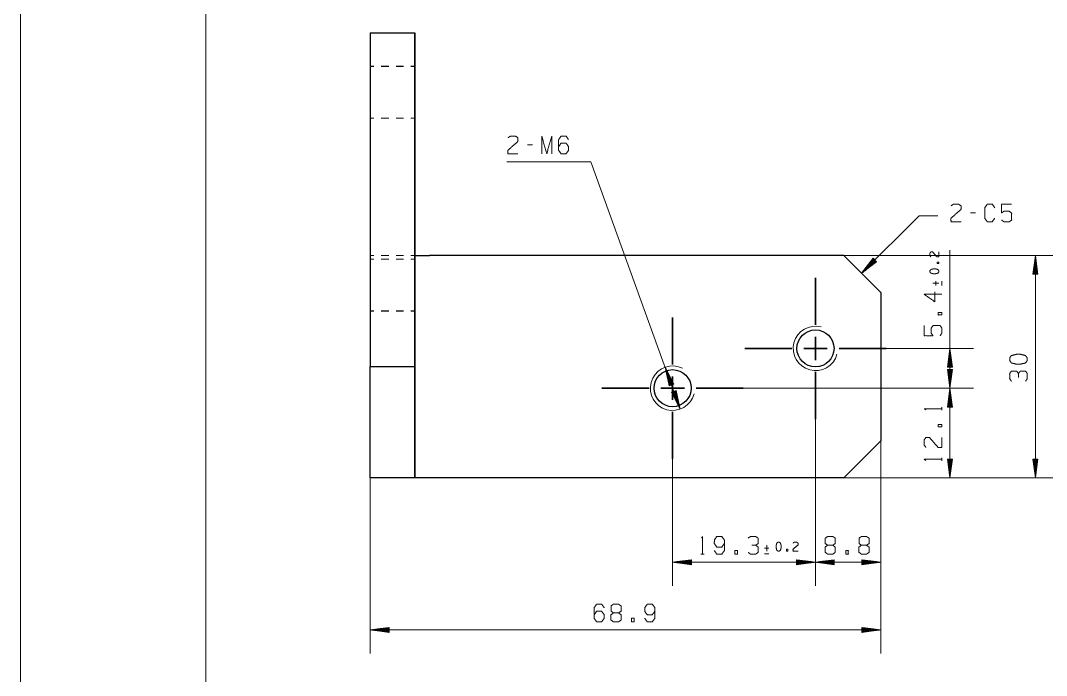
# Model space of a CAD drawing. Header units: millimetres. Extents: x 0 to 210, y 0 to 505.
# Drawn here: x 0 to 138.4, y 129.2 to 217.6 of the extents above; entities that cross this region are included whole.
import ezdxf

# ---------------------------------------------------------------- set-up
doc = ezdxf.new("R2010")
doc.units = ezdxf.units.MM
doc.layers.add('1', color=7, linetype='Continuous', true_color=0xffffff)

msp = doc.modelspace()

# ---------------------------------------------------------------- linework, layer by layer
at = {"layer": '1', "color": 132, "linetype": 'Continuous', "lineweight": 18}
for p, q in [((0, 297), (0, 0)), ((25, 292), (25, 5))]:
    msp.add_line(p, q, dxfattribs=at)
at = {"layer": '1', "color": 43, "linetype": 'Continuous', "lineweight": 18}
for p, q in [((47.153, 215.39), (47.153, 215.89)), ((47.153, 213.39), (47.153, 214.39)), ((47.153, 211.39), (47.153, 212.39)), ((47.653, 211.39), (47.153, 211.39)), ((47.153, 211.385), (47.153, 211.39)), ((47.653, 211.39), (47.153, 211.39)), ((47.153, 211.368), (47.153, 211.373)), ((47.653, 211.368), (47.153, 211.368)), ((47.153, 209.39), (47.153, 210.39)), ((49.653, 211.39), (48.653, 211.39)), ((49.653, 211.39), (48.653, 211.39)), ((49.653, 211.368), (48.653, 211.368)), ((51.653, 211.39), (50.653, 211.39)), ((51.653, 211.39), (50.653, 211.39)), ((51.653, 211.368), (50.653, 211.368)), ((53.153, 211.39), (52.653, 211.39)), ((53.153, 211.39), (52.653, 211.39)), ((53.153, 211.368), (52.653, 211.368)), ((47.153, 207.39), (47.153, 208.39)), ((47.153, 205.39), (47.153, 206.39)), ((47.653, 204.39), (47.153, 204.39)), ((47.153, 203.39), (47.153, 204.39)), ((49.653, 204.39), (48.653, 204.39)), ((51.653, 204.39), (50.653, 204.39)), ((53.153, 204.39), (52.653, 204.39)), ((47.153, 201.39), (47.153, 202.39)), ((47.153, 199.39), (47.153, 200.39)), ((47.153, 197.39), (47.153, 198.39)), ((47.153, 195.39), (47.153, 196.39)), ((47.153, 193.39), (47.153, 194.39)), ((47.153, 191.39), (47.153, 192.39)), ((47.153, 189.39), (47.153, 190.39)), ((47.153, 187.39), (47.153, 188.39)), ((47.153, 185.89), (47.153, 186.39)), ((47.153, 185.89), (47.153, 185.89)), ((47.153, 185.89), (47.653, 185.89)), ((48.653, 185.89), (49.653, 185.89)), ((50.653, 185.89), (51.653, 185.89)), ((52.653, 185.89), (53.153, 185.89)), ((47.653, 185.39), (47.153, 185.39)), ((49.653, 185.39), (48.653, 185.39)), ((51.653, 185.39), (50.653, 185.39)), ((53.153, 185.39), (52.653, 185.39)), ((47.153, 178.406), (47.153, 178.402)), ((47.653, 178.406), (47.153, 178.406)), ((47.153, 178.394), (47.153, 178.39)), ((47.653, 178.39), (47.153, 178.39)), ((49.653, 178.406), (48.653, 178.406)), ((49.653, 178.39), (48.653, 178.39)), ((51.653, 178.406), (50.653, 178.406)), ((51.653, 178.39), (50.653, 178.39)), ((53.153, 178.406), (52.653, 178.406)), ((53.153, 178.39), (52.653, 178.39))]:
    msp.add_line(p, q, dxfattribs=at)
at = {"layer": '1', "color": 30, "linetype": 'Continuous', "lineweight": 25}
for p, q in [((47.153, 215.89), (53.153, 215.89)), ((53.153, 215.89), (53.153, 185.89)), ((53.153, 185.89), (53.153, 215.89)), ((53.153, 215.89), (53.153, 215.89)), ((53.153, 211.39), (53.153, 211.368)), ((53.153, 204.39), (53.153, 204.39)), ((47.153, 185.89), (47.153, 170.89)), ((53.153, 185.89), (53.153, 170.89)), ((53.153, 155.89), (53.153, 185.89)), ((111.006, 185.89), (55.153, 185.89)), ((116.006, 180.89), (111.006, 185.89)), ((53.153, 185.39), (53.153, 185.39)), ((116.006, 180.89), (116.006, 160.89)), ((53.153, 178.39), (53.153, 178.406)), ((47.153, 170.89), (53.153, 170.89)), ((47.153, 155.89), (47.153, 170.89)), ((53.153, 170.89), (53.153, 155.89)), ((111.006, 155.89), (116.006, 160.89)), ((53.153, 155.89), (47.153, 155.89)), ((53.153, 155.89), (53.153, 155.89)), ((111.006, 155.89), (55.153, 155.89))]:
    msp.add_line(p, q, dxfattribs=at)
at = {"layer": '1', "color": 95, "linetype": 'Continuous', "lineweight": 18}
for p, q in [((69.023, 200.8), (68.351, 200.8)), ((128.768, 191.625), (128.096, 191.625)), ((123.033, 182.135), (123.833, 182.135)), ((123.433, 182.418), (123.433, 181.852)), ((124.22, 181.852), (124.22, 182.418)), ((124.239, 165.009), (124.239, 165.433)), ((124.239, 158.179), (124.239, 158.603)), ((100.622, 146.815), (100.622, 146.015)), ((91.755, 145.609), (92.179, 145.609)), ((100.905, 146.415), (100.34, 146.415)), ((100.34, 145.628), (100.905, 145.628))]:
    msp.add_line(p, q, dxfattribs=at)
at = {"layer": '1', "color": 13, "linetype": 'Continuous', "lineweight": 18}
for p, q in [((76.89, 198.507), (65.562, 198.507)), ((88.954, 165.163), (76.89, 198.507)), ((121.18, 191.237), (113.419, 183.477)), ((121.18, 191.237), (123.72, 191.237)), ((47.153, 185.89), (47.153, 132.21)), ((111.006, 185.89), (140.032, 185.89)), ((114.979, 185.509), (113.419, 183.477)), ((115.089, 185.399), (114.248, 184.558)), ((115.053, 185.435), (114.485, 184.866)), ((115.018, 185.47), (114.722, 185.175)), ((114.982, 185.506), (114.959, 185.484)), ((114.982, 185.506), (114.959, 185.484)), ((115.452, 185.036), (114.979, 185.509)), ((125.332, 167.984), (125.332, 186.581)), ((136.857, 185.89), (136.522, 183.35)), ((136.831, 183.35), (136.831, 185.697)), ((137.191, 183.35), (136.857, 185.89)), ((136.857, 185.89), (136.857, 155.89)), ((136.882, 183.35), (136.882, 185.697)), ((113.419, 183.477), (115.452, 185.036)), ((115.197, 185.291), (113.538, 183.631)), ((115.233, 185.255), (113.573, 183.595)), ((115.161, 185.327), (113.774, 183.94)), ((115.269, 185.219), (113.882, 183.832)), ((115.125, 185.363), (114.011, 184.249)), ((115.305, 185.183), (114.191, 184.069)), ((115.341, 185.147), (114.5, 184.306)), ((115.377, 185.111), (114.809, 184.543)), ((115.413, 185.075), (115.117, 184.78)), ((115.449, 185.039), (115.426, 185.017)), ((115.449, 185.039), (115.426, 185.017)), ((136.628, 183.35), (136.628, 184.154)), ((136.679, 183.35), (136.679, 184.54)), ((136.73, 183.35), (136.73, 184.926)), ((136.78, 183.35), (136.78, 185.311)), ((136.933, 183.35), (136.933, 185.311)), ((136.984, 183.35), (136.984, 184.926)), ((137.034, 183.35), (137.034, 184.54)), ((137.085, 183.35), (137.085, 184.154)), ((136.522, 183.35), (137.191, 183.35)), ((136.526, 183.35), (136.526, 183.382)), ((136.526, 183.35), (136.526, 183.382)), ((136.577, 183.35), (136.577, 183.768)), ((137.136, 183.35), (137.136, 183.768)), ((137.187, 183.35), (137.187, 183.382)), ((137.187, 183.35), (137.187, 183.382)), ((116.727, 173.345), (128.507, 173.345)), ((125.332, 173.345), (124.997, 170.805)), ((125.306, 170.805), (125.306, 173.152)), ((125.666, 170.805), (125.332, 173.345)), ((125.357, 170.805), (125.357, 173.152)), ((125.103, 170.805), (125.103, 171.608)), ((125.154, 170.805), (125.154, 171.994)), ((125.205, 170.805), (125.205, 172.38)), ((125.255, 170.805), (125.255, 172.766)), ((125.408, 170.805), (125.408, 172.766)), ((125.459, 170.805), (125.459, 172.38)), ((125.509, 170.805), (125.509, 171.994)), ((125.56, 170.805), (125.56, 171.608)), ((88.091, 168.53), (86.913, 170.805)), ((86.913, 170.805), (87.463, 168.303)), ((87.753, 168.408), (86.955, 170.615)), ((87.801, 168.425), (87.002, 170.632)), ((87.705, 168.39), (87.038, 170.235)), ((87.849, 168.442), (87.181, 170.287)), ((124.997, 170.805), (125.666, 170.805)), ((124.997, 170.524), (125.332, 167.984)), ((125.666, 170.524), (124.997, 170.524)), ((125.001, 170.805), (125.001, 170.837)), ((125.001, 170.805), (125.001, 170.837)), ((125.001, 170.524), (125.001, 170.492)), ((125.001, 170.524), (125.001, 170.492)), ((125.052, 170.805), (125.052, 171.222)), ((125.052, 170.524), (125.052, 170.106)), ((125.103, 170.524), (125.103, 169.72)), ((125.154, 170.524), (125.154, 169.334)), ((125.205, 170.524), (125.205, 168.949)), ((125.255, 170.524), (125.255, 168.563)), ((125.306, 170.524), (125.306, 168.177)), ((125.332, 167.984), (125.666, 170.524)), ((125.357, 170.524), (125.357, 168.177)), ((125.408, 170.524), (125.408, 168.563)), ((125.459, 170.524), (125.459, 168.949)), ((125.509, 170.524), (125.509, 169.334)), ((125.56, 170.524), (125.56, 169.72)), ((125.611, 170.805), (125.611, 171.222)), ((125.611, 170.524), (125.611, 170.106)), ((125.662, 170.805), (125.662, 170.837)), ((125.662, 170.805), (125.662, 170.837)), ((125.662, 170.524), (125.662, 170.492)), ((125.662, 170.524), (125.662, 170.492)), ((87.658, 168.373), (87.122, 169.855)), ((87.61, 168.356), (87.205, 169.474)), ((87.562, 168.339), (87.289, 169.094)), ((87.896, 168.46), (87.36, 169.941)), ((87.944, 168.477), (87.539, 169.595)), ((87.992, 168.494), (87.719, 169.25)), ((88.04, 168.511), (87.898, 168.904)), ((87.514, 168.321), (87.372, 168.714)), ((87.466, 168.304), (87.456, 168.334)), ((87.466, 168.304), (87.456, 168.334)), ((87.463, 168.303), (88.091, 168.53)), ((88.404, 167.665), (87.775, 167.438)), ((87.775, 167.438), (88.954, 165.163)), ((87.779, 167.439), (87.79, 167.409)), ((87.779, 167.439), (87.79, 167.409)), ((87.827, 167.456), (87.969, 167.063)), ((87.875, 167.474), (88.148, 166.718)), ((87.923, 167.491), (88.327, 166.372)), ((87.971, 167.508), (88.506, 166.027)), ((88.018, 167.525), (88.685, 165.681)), ((88.066, 167.543), (88.865, 165.336)), ((88.087, 168.529), (88.077, 168.559)), ((88.087, 168.529), (88.077, 168.559)), ((88.114, 167.56), (88.912, 165.353)), ((88.162, 167.577), (88.829, 165.733)), ((88.209, 167.594), (88.745, 166.113)), ((88.257, 167.612), (88.662, 166.493)), ((88.305, 167.629), (88.578, 166.873)), ((88.353, 167.646), (88.495, 167.254)), ((88.4, 167.664), (88.411, 167.634)), ((88.4, 167.664), (88.411, 167.634)), ((88.954, 165.163), (88.404, 167.665)), ((97.458, 167.984), (128.507, 167.984)), ((97.458, 167.984), (128.507, 167.984)), ((125.332, 167.984), (124.997, 165.444)), ((125.306, 165.444), (125.306, 167.791)), ((125.666, 165.444), (125.332, 167.984)), ((125.332, 167.984), (125.332, 155.89)), ((125.357, 165.444), (125.357, 167.791)), ((125.103, 165.444), (125.103, 166.247)), ((125.154, 165.444), (125.154, 166.633)), ((125.205, 165.444), (125.205, 167.019)), ((125.255, 165.444), (125.255, 167.405)), ((125.408, 165.444), (125.408, 167.405)), ((125.459, 165.444), (125.459, 167.019)), ((125.509, 165.444), (125.509, 166.633)), ((125.56, 165.444), (125.56, 166.247)), ((124.997, 165.444), (125.666, 165.444)), ((125.001, 165.444), (125.001, 165.476)), ((125.001, 165.444), (125.001, 165.476)), ((125.052, 165.444), (125.052, 165.862)), ((125.611, 165.444), (125.611, 165.862)), ((125.662, 165.444), (125.662, 165.476)), ((125.662, 165.444), (125.662, 165.476)), ((107.202, 163.82), (107.202, 141.341)), ((107.202, 163.82), (107.202, 141.341)), ((116.006, 160.89), (116.006, 132.21)), ((116.006, 160.89), (116.006, 141.341)), ((87.933, 158.459), (87.933, 141.341)), ((124.997, 158.43), (125.332, 155.89)), ((125.666, 158.43), (124.997, 158.43)), ((125.001, 158.43), (125.001, 158.398)), ((125.001, 158.43), (125.001, 158.398)), ((125.052, 158.43), (125.052, 158.012)), ((125.103, 158.43), (125.103, 157.627)), ((125.154, 158.43), (125.154, 157.241)), ((125.205, 158.43), (125.205, 156.855)), ((125.255, 158.43), (125.255, 156.469)), ((125.306, 158.43), (125.306, 156.083)), ((125.332, 155.89), (125.666, 158.43)), ((125.357, 158.43), (125.357, 156.083)), ((125.408, 158.43), (125.408, 156.469)), ((125.459, 158.43), (125.459, 156.855)), ((125.509, 158.43), (125.509, 157.241)), ((125.56, 158.43), (125.56, 157.627)), ((125.611, 158.43), (125.611, 158.012)), ((125.662, 158.43), (125.662, 158.398)), ((125.662, 158.43), (125.662, 158.398)), ((136.522, 158.43), (136.857, 155.89)), ((137.191, 158.43), (136.522, 158.43)), ((136.526, 158.43), (136.526, 158.398)), ((136.526, 158.43), (136.526, 158.398)), ((136.577, 158.43), (136.577, 158.012)), ((136.628, 158.43), (136.628, 157.627)), ((136.679, 158.43), (136.679, 157.241)), ((136.73, 158.43), (136.73, 156.855)), ((136.78, 158.43), (136.78, 156.469)), ((136.831, 158.43), (136.831, 156.083)), ((136.857, 155.89), (137.191, 158.43)), ((136.882, 158.43), (136.882, 156.083)), ((136.933, 158.43), (136.933, 156.469)), ((136.984, 158.43), (136.984, 156.855)), ((137.034, 158.43), (137.034, 157.241)), ((137.085, 158.43), (137.085, 157.627)), ((137.136, 158.43), (137.136, 158.012)), ((137.187, 158.43), (137.187, 158.398)), ((137.187, 158.43), (137.187, 158.398)), ((111.006, 155.89), (128.507, 155.89)), ((111.006, 155.89), (140.032, 155.89)), ((90.473, 144.851), (87.933, 144.516)), ((87.933, 144.516), (90.473, 144.182)), ((107.202, 144.516), (87.933, 144.516)), ((90.473, 144.542), (88.126, 144.542)), ((90.473, 144.491), (88.126, 144.491)), ((90.473, 144.592), (88.512, 144.592)), ((90.473, 144.44), (88.512, 144.44)), ((90.473, 144.643), (88.898, 144.643)), ((90.473, 144.389), (88.898, 144.389)), ((90.473, 144.694), (89.284, 144.694)), ((90.473, 144.338), (89.284, 144.338)), ((90.473, 144.745), (89.67, 144.745)), ((90.473, 144.288), (89.67, 144.288)), ((90.473, 144.796), (90.056, 144.796)), ((90.473, 144.237), (90.056, 144.237)), ((90.473, 144.846), (90.442, 144.846)), ((90.473, 144.846), (90.442, 144.846)), ((90.473, 144.186), (90.442, 144.186)), ((90.473, 144.186), (90.442, 144.186)), ((90.473, 144.182), (90.473, 144.851)), ((104.662, 144.851), (104.662, 144.182)), ((107.202, 144.516), (104.662, 144.851)), ((104.662, 144.846), (104.693, 144.846)), ((104.662, 144.846), (104.693, 144.846)), ((104.662, 144.796), (105.079, 144.796)), ((104.662, 144.745), (105.465, 144.745)), ((104.662, 144.694), (105.851, 144.694)), ((104.662, 144.643), (106.237, 144.643)), ((104.662, 144.592), (106.623, 144.592)), ((104.662, 144.542), (107.009, 144.542)), ((104.662, 144.182), (107.202, 144.516)), ((104.662, 144.491), (107.009, 144.491)), ((104.662, 144.44), (106.623, 144.44)), ((104.662, 144.389), (106.237, 144.389)), ((104.662, 144.338), (105.851, 144.338)), ((104.662, 144.288), (105.465, 144.288)), ((104.662, 144.237), (105.079, 144.237)), ((104.662, 144.186), (104.693, 144.186)), ((104.662, 144.186), (104.693, 144.186)), ((109.742, 144.851), (107.202, 144.516)), ((107.202, 144.516), (109.742, 144.182)), ((107.202, 144.516), (116.006, 144.516)), ((109.742, 144.542), (107.395, 144.542)), ((109.742, 144.491), (107.395, 144.491)), ((109.742, 144.592), (107.78, 144.592)), ((109.742, 144.44), (107.78, 144.44)), ((109.742, 144.643), (108.166, 144.643)), ((109.742, 144.389), (108.166, 144.389)), ((109.742, 144.694), (108.552, 144.694)), ((109.742, 144.338), (108.552, 144.338)), ((109.742, 144.745), (108.938, 144.745)), ((109.742, 144.288), (108.938, 144.288)), ((109.742, 144.796), (109.324, 144.796)), ((109.742, 144.237), (109.324, 144.237)), ((109.742, 144.846), (109.71, 144.846)), ((109.742, 144.846), (109.71, 144.846)), ((109.742, 144.186), (109.71, 144.186)), ((109.742, 144.186), (109.71, 144.186)), ((109.742, 144.182), (109.742, 144.851)), ((113.466, 144.851), (113.466, 144.182)), ((116.006, 144.516), (113.466, 144.851)), ((113.466, 144.846), (113.498, 144.846)), ((113.466, 144.846), (113.498, 144.846)), ((113.466, 144.796), (113.884, 144.796)), ((113.466, 144.745), (114.269, 144.745)), ((113.466, 144.694), (114.655, 144.694)), ((113.466, 144.643), (115.041, 144.643)), ((113.466, 144.592), (115.427, 144.592)), ((113.466, 144.542), (115.813, 144.542)), ((113.466, 144.182), (116.006, 144.516)), ((113.466, 144.491), (115.813, 144.491)), ((113.466, 144.44), (115.427, 144.44)), ((113.466, 144.389), (115.041, 144.389)), ((113.466, 144.338), (114.655, 144.338)), ((113.466, 144.288), (114.269, 144.288)), ((113.466, 144.237), (113.884, 144.237)), ((113.466, 144.186), (113.498, 144.186)), ((113.466, 144.186), (113.498, 144.186)), ((49.693, 135.72), (47.153, 135.385)), ((49.693, 135.614), (48.89, 135.614)), ((49.693, 135.665), (49.276, 135.665)), ((49.693, 135.716), (49.661, 135.716)), ((49.693, 135.716), (49.661, 135.716)), ((49.693, 135.051), (49.693, 135.72)), ((113.466, 135.72), (113.466, 135.051)), ((116.006, 135.385), (113.466, 135.72)), ((113.466, 135.716), (113.498, 135.716)), ((113.466, 135.716), (113.498, 135.716)), ((113.466, 135.665), (113.884, 135.665)), ((113.466, 135.614), (114.269, 135.614)), ((47.153, 135.385), (49.693, 135.051)), ((47.153, 135.385), (116.006, 135.385)), ((49.693, 135.411), (47.346, 135.411)), ((49.693, 135.36), (47.346, 135.36)), ((49.693, 135.462), (47.732, 135.462)), ((49.693, 135.309), (47.732, 135.309)), ((49.693, 135.512), (48.118, 135.512)), ((49.693, 135.258), (48.118, 135.258)), ((49.693, 135.563), (48.504, 135.563)), ((49.693, 135.208), (48.504, 135.208)), ((49.693, 135.157), (48.89, 135.157)), ((49.693, 135.106), (49.276, 135.106)), ((49.693, 135.055), (49.661, 135.055)), ((49.693, 135.055), (49.661, 135.055)), ((113.466, 135.563), (114.655, 135.563)), ((113.466, 135.512), (115.041, 135.512)), ((113.466, 135.462), (115.427, 135.462)), ((113.466, 135.411), (115.813, 135.411)), ((113.466, 135.051), (116.006, 135.385)), ((113.466, 135.36), (115.813, 135.36)), ((113.466, 135.309), (115.427, 135.309)), ((113.466, 135.258), (115.041, 135.258)), ((113.466, 135.208), (114.655, 135.208)), ((113.466, 135.157), (114.269, 135.157)), ((113.466, 135.106), (113.884, 135.106)), ((113.466, 135.055), (113.498, 135.055)), ((113.466, 135.055), (113.498, 135.055))]:
    msp.add_line(p, q, dxfattribs=at)
at = {"layer": '1', "color": 252, "linetype": 'Continuous', "lineweight": 35}
for p, q in [((107.202, 176.52), (107.202, 182.87)), ((87.933, 171.159), (87.933, 177.509)), ((107.202, 171.757), (107.202, 174.932)), ((104.027, 173.345), (97.677, 173.345)), ((105.614, 173.345), (108.789, 173.345)), ((110.377, 173.345), (116.727, 173.345)), ((87.933, 166.396), (87.933, 169.571)), ((107.202, 170.17), (107.202, 163.82)), ((84.758, 167.984), (78.408, 167.984)), ((86.346, 167.984), (89.521, 167.984)), ((91.108, 167.984), (97.458, 167.984)), ((87.933, 164.809), (87.933, 158.459))]:
    msp.add_line(p, q, dxfattribs=at)
at = {"layer": '1', "color": 30, "linetype": 'Continuous', "lineweight": 25}
for centre in [(107.202, 173.345), (87.933, 167.984)]:
    msp.add_circle(centre, 2.5, dxfattribs=at)
at = {"layer": '1', "color": 30, "linetype": 'Continuous', "lineweight": 13}
for centre in [(107.202, 173.345), (87.933, 167.984)]:
    msp.add_arc(centre, 3, 75, 345, dxfattribs=at)
at = {"layer": '1', "color": 13, "linetype": 'Continuous', "lineweight": 18}
msp.add_arc((87.933, 167.984), 3, 63.26608, 75, dxfattribs=at)
at = {"layer": '1', "color": 30, "linetype": 'Continuous', "lineweight": 25}
msp.add_open_spline([(47.153, 215.89), (47.153, 185.89)], degree=1, dxfattribs=at)
at = {"layer": '1', "color": 43, "linetype": 'Continuous', "lineweight": 18}
for points, knots in [([(47.153, 211.39), (47.153, 210.992), (47.153, 210.807)], [0, 0, 0.6817505, 1, 1]), ([(47.153, 210.786), (47.153, 211.13), (47.153, 211.368)], [0, 0, 0.5918948, 1, 1]), ([(47.153, 208.46), (47.153, 209.356), (47.153, 209.623)], [0, 0, 0.7699472, 1, 1]), ([(47.153, 204.974), (47.153, 204.792), (47.153, 204.39)], [0, 0, 0.3117537, 1, 1]), ([(47.153, 204.39), (47.153, 204.499), (47.153, 204.972)], [0, 0, 0.1876644, 1, 1]), ([(47.153, 184.807), (47.153, 184.989), (47.153, 185.39)], [0, 0, 0.3120128, 1, 1]), ([(47.153, 185.39), (47.153, 184.965), (47.153, 184.808)], [0, 0, 0.730466, 1, 1]), ([(47.153, 181.316), (47.153, 181.29), (47.153, 180.152)], [0, 0, 0.0222506, 1, 1]), ([(47.153, 178.988), (47.153, 178.67), (47.153, 178.406)], [0, 0, 0.5467751, 1, 1]), ([(47.153, 178.39), (47.153, 178.491), (47.153, 178.973)], [0, 0, 0.1721474, 1, 1])]:
    msp.add_open_spline(points, degree=1, knots=knots, dxfattribs=at)
at = {"layer": '1', "color": 30, "linetype": 'Continuous', "lineweight": 25}
for points, knots in [([(53.153, 204.39), (53.153, 204.792), (53.153, 205.904), (53.153, 207.472), (53.153, 209.136), (53.153, 209.883), (53.153, 210.992), (53.153, 211.39)], [0, 0, 0.057355, 0.2162619, 0.4402664, 0.6779725, 0.7846978, 0.9431883, 1, 1]), ([(53.153, 211.368), (53.153, 211.13), (53.153, 210.702), (53.153, 209.356), (53.153, 207.65), (53.153, 206.003), (53.153, 204.82), (53.153, 204.39)], [0, 0, 0.0340084, 0.0954604, 0.2883424, 0.5327967, 0.7688053, 0.9384206, 1, 1]), ([(53.153, 185.89), (53.305, 185.89), (54.388, 185.89), (55.153, 185.89)], [0, 0, 0.0761219, 0.6173183, 1, 1]), ([(53.153, 185.39), (53.153, 184.989), (53.153, 184.509), (53.153, 183.129), (53.153, 181.465), (53.153, 179.899), (53.153, 178.789), (53.153, 178.39)], [0, 0, 0.0573314, 0.1258722, 0.3229961, 0.5607111, 0.7845029, 0.9430554, 1, 1]), ([(53.153, 178.406), (53.153, 178.67), (53.153, 179.107), (53.153, 180.459), (53.153, 182.159), (53.153, 183.793), (53.153, 184.965), (53.153, 185.39)], [0, 0, 0.0377685, 0.1003688, 0.293935, 0.5372831, 0.7712994, 0.9391282, 1, 1]), ([(55.153, 155.89), (53.739, 155.89), (53.153, 155.89)], [0, 0, 0.707106, 1, 1])]:
    msp.add_open_spline(points, degree=1, knots=knots, dxfattribs=at)
at = {"layer": '1', "color": 43, "linetype": 'Continuous', "lineweight": 18}
for points in [[(47.153, 209.64), (47.153, 208.473)], [(47.153, 207.307), (47.153, 206.14)], [(47.153, 206.135), (47.153, 207.298)], [(47.153, 183.644), (47.153, 182.48)], [(47.153, 182.473), (47.153, 183.64)], [(47.153, 180.14), (47.153, 181.307)]]:
    msp.add_open_spline(points, degree=1, dxfattribs=at)
at = {"layer": '1', "color": 95, "linetype": 'Continuous', "lineweight": 18}
for points, knots in [([(65.739, 201.75), (66.057, 201.975), (66.746, 201.975), (67.082, 201.75), (67.082, 201.275), (65.721, 200.075), (65.739, 199.6), (67.082, 199.6)], [0, 0, 0.0696928, 0.1929778, 0.2652743, 0.3502259, 0.6747414, 0.7597517, 1, 1]), ([(70.292, 199.6), (70.292, 201.975), (70.963, 199.6), (71.635, 201.975), (71.635, 199.6)], [0, 0, 0.2451919, 0.5000001, 0.7548081, 1, 1]), ([(72.568, 200.55), (72.886, 201.025), (73.576, 201.025), (73.912, 200.55), (73.912, 200.075), (73.576, 199.6), (72.886, 199.6), (72.568, 200.075), (72.568, 201.5), (72.886, 201.975), (73.576, 201.975), (73.912, 201.5)], [0, 0, 0.0769624, 0.1697608, 0.2480722, 0.3120187, 0.3903302, 0.4831285, 0.5600909, 0.7519278, 0.8288902, 0.9216886, 1, 1]), ([(125.484, 192.575), (125.802, 192.8), (126.491, 192.8), (126.827, 192.575), (126.827, 192.1), (125.466, 190.9), (125.484, 190.425), (126.827, 190.425)], [0, 0, 0.0696928, 0.1929778, 0.2652743, 0.3502259, 0.6747414, 0.7597517, 1, 1]), ([(131.362, 190.9), (131.027, 190.425), (130.373, 190.425), (130.037, 190.9), (130.037, 192.325), (130.373, 192.8), (131.044, 192.8), (131.38, 192.325)], [0, 0, 0.1145674, 0.2433663, 0.3579337, 0.6385856, 0.753153, 0.8854326, 1, 1]), ([(132.296, 190.65), (132.631, 190.425), (133.321, 190.425), (133.657, 190.65), (133.657, 191.6), (133.321, 191.85), (132.631, 191.85), (132.296, 191.625), (132.296, 192.8), (133.657, 192.8)], [0, 0, 0.0622277, 0.1683443, 0.2305721, 0.3768159, 0.4412643, 0.5473809, 0.6096086, 0.7904891, 1, 1]), ([(122.758, 185.69), (122.645, 185.849), (122.645, 186.193), (122.758, 186.361), (122.995, 186.361), (123.595, 185.681), (123.833, 185.69), (123.833, 186.361)], [0, 0, 0.0696938, 0.1929778, 0.2652722, 0.3502269, 0.6747401, 0.7597536, 1, 1]), ([(123.833, 183.828), (123.708, 183.996), (123.358, 184.085), (123.12, 184.085), (122.758, 183.996), (122.645, 183.828), (122.645, 183.661), (122.758, 183.493), (123.12, 183.404), (123.358, 183.413), (123.708, 183.493), (123.833, 183.661), (123.833, 183.828)], [0, 0, 0.0675251, 0.1839696, 0.2605832, 0.380943, 0.4461394, 0.5003024, 0.5655043, 0.6858626, 0.7625293, 0.8783067, 0.9458371, 1, 1]), ([(123.833, 184.799), (123.833, 184.967), (123.595, 184.967), (123.595, 184.799), (123.833, 184.799)], [0, 0, 0.207097, 0.5, 0.707097, 1, 1]), ([(123.289, 180.981), (123.289, 179.638), (121.864, 180.645), (124.239, 180.645)], [0, 0, 0.2458686, 0.5652939, 1, 1]), ([(124.239, 177.856), (124.239, 178.192), (123.764, 178.192), (123.764, 177.856), (124.239, 177.856)], [0, 0, 0.2070847, 0.5, 0.7070847, 1, 1]), ([(124.014, 175.067), (124.239, 175.403), (124.239, 176.092), (124.014, 176.428), (123.064, 176.428), (122.814, 176.092), (122.814, 175.403), (123.039, 175.067), (121.864, 175.067), (121.864, 176.428)], [0, 0, 0.0622287, 0.168343, 0.2305717, 0.3768146, 0.4412648, 0.5473792, 0.6096079, 0.7904888, 1, 1]), ([(135.764, 172.056), (135.514, 172.392), (134.814, 172.569), (134.339, 172.569), (133.614, 172.392), (133.389, 172.056), (133.389, 171.721), (133.614, 171.385), (134.339, 171.208), (134.814, 171.226), (135.514, 171.385), (135.764, 171.721), (135.764, 172.056)], [0, 0, 0.0675253, 0.1839717, 0.2605835, 0.380942, 0.4461397, 0.5003059, 0.5655036, 0.6858621, 0.7625269, 0.8783085, 0.9458338, 1, 1]), ([(134.564, 169.957), (134.339, 170.292), (133.614, 170.292), (133.389, 169.957), (133.389, 169.267), (133.614, 168.932)], [0, 0, 0.153874, 0.4298515, 0.5837255, 0.846126, 1, 1]), ([(135.539, 168.949), (135.764, 169.267), (135.764, 169.957), (135.539, 170.292), (134.814, 170.292), (134.564, 169.957), (134.564, 169.444)], [0, 0, 0.1241175, 0.3436866, 0.472444, 0.7033772, 0.8367313, 1, 1]), ([(122.064, 165.079), (121.864, 165.221), (124.239, 165.221)], [0, 0, 0.0934911, 1, 1]), ([(124.239, 162.767), (124.239, 163.103), (123.764, 163.103), (123.764, 162.767), (124.239, 162.767)], [0, 0, 0.2070884, 0.5, 0.7070884, 1, 1]), ([(122.089, 159.996), (121.864, 160.314), (121.864, 161.004), (122.089, 161.339), (122.564, 161.339), (123.764, 159.978), (124.239, 159.996), (124.239, 161.339)], [0, 0, 0.0696932, 0.1929788, 0.2652757, 0.3502283, 0.6747408, 0.7597522, 1, 1]), ([(122.064, 158.25), (121.864, 158.391), (124.239, 158.391)], [0, 0, 0.0934911, 1, 1]), ([(91.825, 147.784), (91.967, 147.984), (91.967, 145.609)], [0, 0, 0.0934885, 1, 1]), ([(93.572, 146.084), (93.89, 145.609), (94.579, 145.609), (94.915, 146.084), (94.915, 147.509), (94.579, 147.984), (93.89, 147.984), (93.572, 147.509), (93.554, 147.034), (93.89, 146.559), (94.579, 146.559), (94.915, 147.034)], [0, 0, 0.0768554, 0.1695249, 0.2477281, 0.4392958, 0.517499, 0.6101685, 0.6870239, 0.750924, 0.8291273, 0.9217968, 1, 1]), ([(99.132, 146.809), (99.468, 147.034), (99.468, 147.759), (99.132, 147.984), (98.443, 147.984), (98.107, 147.759)], [0, 0, 0.153874, 0.4298515, 0.5837255, 0.846126, 1, 1]), ([(98.125, 145.834), (98.443, 145.609), (99.132, 145.609), (99.468, 145.834), (99.468, 146.559), (99.132, 146.809), (98.62, 146.809)], [0, 0, 0.1241202, 0.3436895, 0.4724469, 0.703377, 0.8367312, 1, 1]), ([(102.316, 146.015), (102.484, 146.14), (102.572, 146.49), (102.572, 146.728), (102.484, 147.09), (102.316, 147.203), (102.148, 147.203), (101.98, 147.09), (101.891, 146.728), (101.9, 146.49), (101.98, 146.14), (102.148, 146.015), (102.316, 146.015)], [0, 0, 0.0675236, 0.1839715, 0.2605823, 0.3809423, 0.4461392, 0.5003059, 0.5655028, 0.6858628, 0.7625267, 0.8783097, 0.9458333, 1, 1]), ([(104.177, 147.09), (104.336, 147.203), (104.68, 147.203), (104.848, 147.09), (104.848, 146.853), (104.168, 146.253), (104.177, 146.015), (104.848, 146.015)], [0, 0, 0.0696943, 0.1929793, 0.2652743, 0.3502259, 0.6747413, 0.7597517, 1, 1]), ([(108.843, 146.809), (108.524, 147.034), (108.524, 147.759), (108.843, 147.984), (109.532, 147.984), (109.868, 147.759), (109.868, 147.034), (109.532, 146.809), (108.843, 146.809), (108.507, 146.559), (108.507, 145.859), (108.843, 145.609), (109.532, 145.609), (109.868, 145.834), (109.868, 146.559), (109.532, 146.809)], [0, 0, 0.0475731, 0.1360847, 0.1836578, 0.2678149, 0.3171654, 0.4056769, 0.4550274, 0.5391845, 0.5902969, 0.6757562, 0.7268685, 0.8110256, 0.8603761, 0.9488876, 1, 1]), ([(113.396, 146.809), (113.077, 147.034), (113.077, 147.759), (113.396, 147.984), (114.085, 147.984), (114.421, 147.759), (114.421, 147.034), (114.085, 146.809), (113.396, 146.809), (113.06, 146.559), (113.06, 145.859), (113.396, 145.609), (114.085, 145.609), (114.421, 145.834), (114.421, 146.559), (114.085, 146.809)], [0, 0, 0.0475733, 0.1360852, 0.1836585, 0.2678147, 0.3171654, 0.4056772, 0.4550279, 0.5391841, 0.5902966, 0.6757562, 0.7268687, 0.8110249, 0.8603756, 0.9488874, 1, 1]), ([(96.343, 145.609), (96.679, 145.609), (96.679, 146.084), (96.343, 146.084), (96.343, 145.609)], [0, 0, 0.2070921, 0.5, 0.7070921, 1, 1]), ([(103.286, 146.015), (103.454, 146.015), (103.454, 146.253), (103.286, 146.253), (103.286, 146.015)], [0, 0, 0.2070948, 0.5, 0.7070948, 1, 1]), ([(111.296, 145.609), (111.632, 145.609), (111.632, 146.084), (111.296, 146.084), (111.296, 145.609)], [0, 0, 0.2070884, 0.5, 0.7070884, 1, 1]), ([(77.362, 137.428), (77.68, 137.903), (78.37, 137.903), (78.705, 137.428), (78.705, 136.953), (78.37, 136.478), (77.68, 136.478), (77.362, 136.953), (77.362, 138.378), (77.68, 138.853), (78.37, 138.853), (78.705, 138.378)], [0, 0, 0.0769634, 0.1697609, 0.2480733, 0.3120183, 0.3903307, 0.4831282, 0.5600916, 0.7519267, 0.8288901, 0.9216876, 1, 1]), ([(79.957, 137.678), (79.639, 137.903), (79.639, 138.628), (79.957, 138.853), (80.646, 138.853), (80.982, 138.628), (80.982, 137.903), (80.646, 137.678), (79.957, 137.678), (79.621, 137.428), (79.621, 136.728), (79.957, 136.478), (80.646, 136.478), (80.982, 136.703), (80.982, 137.428), (80.646, 137.678)], [0, 0, 0.0475733, 0.136085, 0.1836583, 0.2678144, 0.317165, 0.4056768, 0.4550274, 0.5391835, 0.5902965, 0.675756, 0.726869, 0.8110251, 0.8603757, 0.9488875, 1, 1]), ([(84.191, 136.953), (84.51, 136.478), (85.199, 136.478), (85.535, 136.953), (85.535, 138.378), (85.199, 138.853), (84.51, 138.853), (84.191, 138.378), (84.174, 137.903), (84.51, 137.428), (85.199, 137.428), (85.535, 137.903)], [0, 0, 0.0768562, 0.169525, 0.2477283, 0.4392961, 0.5174994, 0.6101683, 0.6870245, 0.7509246, 0.8291279, 0.9217967, 1, 1]), ([(82.41, 136.478), (82.746, 136.478), (82.746, 136.953), (82.41, 136.953), (82.41, 136.478)], [0, 0, 0.2070884, 0.5, 0.7070884, 1, 1])]:
    msp.add_open_spline(points, degree=1, knots=knots, dxfattribs=at)

doc.saveas('drawing.dxf')
